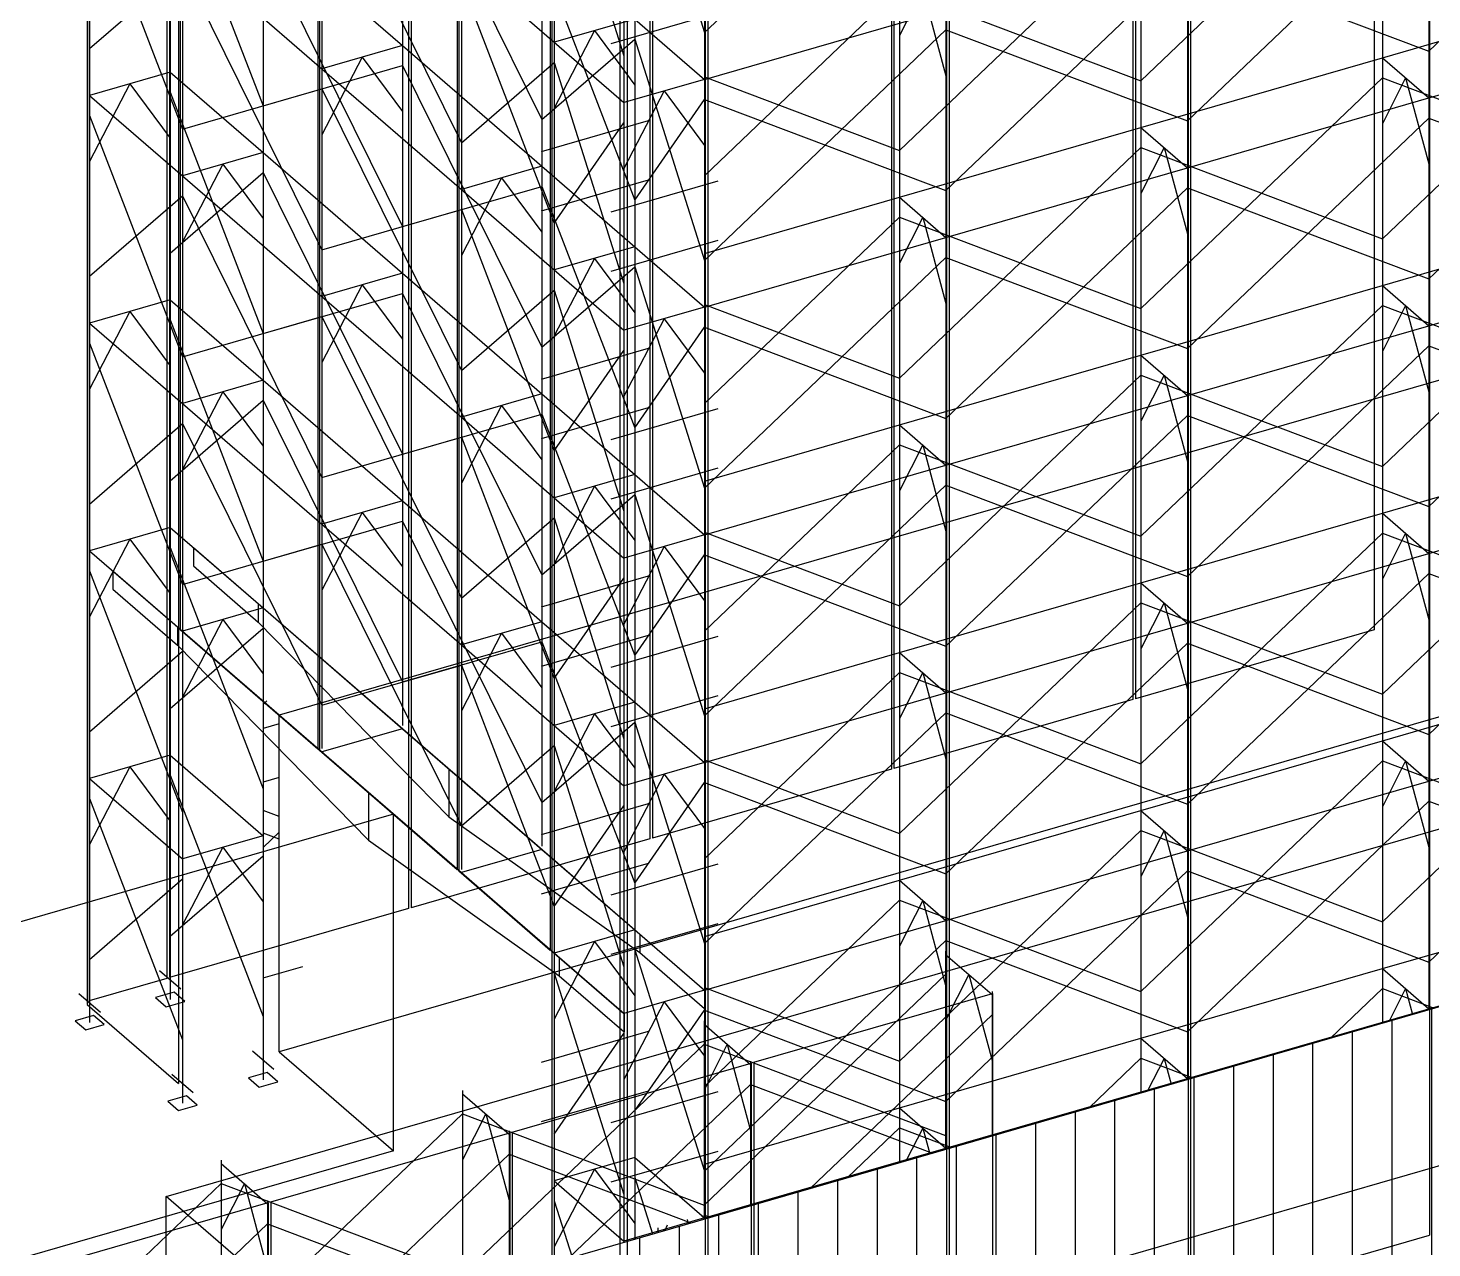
# Model space of a CAD drawing. Units: millimetres at full size, sheet at 1:250. Extents: x -35388 to 36956, y -20582 to 22579.
# Drawn here: x -6650 to 2559, y -12492 to -4489 of the extents above; entities that cross this region are included whole.
import ezdxf

# ---------------------------------------------------------------- set-up
doc = ezdxf.new("R2010")
doc.units = ezdxf.units.MM
doc.header["$LTSCALE"] = 250
for name, color, linetype in [('0-1_GAIKEI', 4, 'Continuous'), ('0-2_KABETUNAGI', 2, 'Continuous'), ('0-3_NET', 3, 'Continuous'), ('0-5_TATEWAKU', 7, 'Continuous'), ('0-6_BRES', 4, 'Continuous'), ('0-7_NUNOITA', 1, 'Continuous'), ('0-A_ENDSTOPPER', 6, 'Continuous'), ('0-B_JKBASE', 6, 'Continuous'), ('0-C_HARIWAKU', 6, 'Continuous'), ('0-D_KARIKAKOI', 3, 'Continuous')]:
    doc.layers.add(name, color=color, linetype=linetype)

msp = doc.modelspace()

# ---------------------------------------------------------------- linework, layer by layer
at = {"layer": '0-1_GAIKEI'}
for p, q in [((29984.3, 1103.4), (-5003.1, -8996.6)), ((-5744, -12154.9), (32534.3, -1104.9)), ((29984.3, -1104.9), (-5003.1, -11204.9)), ((-5744, -14363.3), (32534.3, -3313.3)), ((-5003.1, -11204.9), (-5003.1, -8996.6)), ((-5003.1, -8996.6), (-4253.1, -9646.1)), ((-5003.1, -11204.9), (-5003.1, -8996.6)), ((-4253.1, -9646.1), (-7544, -10596.1)), ((-4253.1, -11854.5), (-4253.1, -9646.1)), ((-4253.1, -11854.5), (-4253.1, -9646.1)), ((-5003.1, -11204.9), (-4253.1, -11854.5)), ((-4253.1, -11854.5), (-7544, -12804.5)), ((-5144, -12674.6), (-5744, -12154.9)), ((-5744, -14363.3), (-5744, -12154.9)), ((-5744, -14363.3), (-5744, -12154.9))]:
    msp.add_line(p, q, dxfattribs=at)
at = {"layer": '0-2_KABETUNAGI'}
msp.add_line((-5108.5, -10720.9), (-4848.6, -10645.9), dxfattribs=at)
at = {"layer": '0-3_NET'}
for p, q in [((2180.7, 3514), (2180.7, -8437.2)), ((596.7, 3056.7), (596.7, -8894.4)), ((614, 3061.7), (614, -8889.4)), ((-987.2, 2599.5), (-987.2, -9351.7)), ((-969.9, 2604.5), (-969.9, -9346.7)), ((-2571.2, 2142.2), (-2571.2, -9808.9)), ((-2553.9, 2147.2), (-2553.9, -9803.9)), ((-4155.2, 1685), (-4155.2, -10266.2)), ((-4137.8, 1690), (-4137.8, -10261.2)), ((-5739.1, 1227.7), (-5739.1, -10723.4)), ((-5721.8, 1232.7), (-5721.8, -10718.4)), ((-6262.9, 1056.3), (-6262.9, -10894.8)), ((-6250.1, 1080.2), (-6250.1, -10870.9)), ((-5663.4, 537.1), (-5663.4, -11414)), ((-5653.4, 528.5), (-5653.4, -8434.9)), ((-4748.9, -254.8), (-4748.9, -9218.2)), ((-4738.9, -263.5), (-4738.9, -9226.9)), ((2542.8, -457.6), (2542.8, -12408.7)), ((958.8, -914.8), (958.8, -12866)), ((976.1, -909.8), (976.1, -12861)), ((-3834.4, -1046.8), (-3834.4, -10010.2)), ((-3824.4, -1055.5), (-3824.4, -10018.8)), ((-625.2, -1372.1), (-625.2, -13323.2)), ((-607.8, -1367.1), (-607.8, -13318.2)), ((-3224.9, -1574.7), (-3224.9, -10538)), ((-3214.9, -1583.3), (-3214.9, -13534.5)), ((-2209.1, -1829.3), (-2209.1, -13780.5)), ((-2191.8, -1824.3), (-2191.8, -13775.5)), ((-2767.9, -1970.4), (-2767.9, -13921.6)), ((-2720.1, -1976.8), (-2720.1, -13928)), ((-5653.4, -8434.9), (-4748.9, -9218.2)), ((2180.7, -8437.2), (614, -8889.4)), ((596.7, -8894.4), (-969.9, -9346.7)), ((-4738.9, -9226.9), (-3834.4, -10010.2)), ((-987.2, -9351.7), (-2553.9, -9803.9)), ((-2571.2, -9808.9), (-4137.8, -10261.2)), ((-3824.4, -10018.8), (-3224.9, -10538)), ((-4155.2, -10266.2), (-5721.8, -10718.4)), ((-5739.1, -10723.4), (-6250.1, -10870.9)), ((-1889.6, -11274.4), (-323, -10822.1)), ((-323, -10822.1), (-323, -13809.9)), ((-6262.9, -10894.8), (-5663.4, -11414)), ((-3473.6, -11731.6), (-1907, -11279.4)), ((-1907, -11279.4), (-1907, -14267.2)), ((-1889.6, -11274.4), (-1889.6, -14262.2)), ((-5057.6, -12188.9), (-3490.9, -11736.6)), ((-3490.9, -11736.6), (-3490.9, -14724.4)), ((-3473.6, -11731.6), (-3473.6, -14719.4)), ((-6641.5, -12646.1), (-5074.9, -12193.9)), ((-5074.9, -12193.9), (-5074.9, -15181.7)), ((-5057.6, -12188.9), (-5057.6, -15176.7)), ((976.1, -12861), (2542.8, -12408.7))]:
    msp.add_line(p, q, dxfattribs=at)
at = {"layer": '0-5_TATEWAKU'}
for p, q in [((-4194, -3088.2), (-4194, -4582.1)), ((-3198.2, -3066.6), (-3198.2, -4560.5)), ((2233.9, -3167.9), (2233.9, -4661.8)), ((-5718, -3262.3), (-5718, -4756.2)), ((-4722.2, -3240.7), (-4722.2, -4734.6)), ((-2213, -3309.9), (-2213, -4803.8)), ((-6246.2, -3414.8), (-6246.2, -4908.7)), ((-2741.2, -3462.4), (-2741.2, -4956.3)), ((2538.9, -3432.1), (2538.9, -4926)), ((650, -3625.2), (650, -5119.1)), ((-5108.5, -3790.1), (-5108.5, -5284)), ((-5636.7, -3942.6), (-5636.7, -5436.5)), ((-3279.5, -3880.2), (-3279.5, -5374.1)), ((955, -3889.3), (955, -5383.2)), ((-3807.7, -4032.7), (-3807.7, -5526.6)), ((-934, -4082.4), (-934, -5576.3)), ((-781.5, -4236.1), (-934, -4537.1)), ((-781.5, -4236.1), (-629, -4801.2)), ((-2670, -4408), (-2670, -5901.9)), ((-629, -4346.6), (-629, -5840.5)), ((-2670, -4429.7), (-3198.2, -4582.2)), ((-2934.1, -4505.9), (-3198.2, -5015.2)), ((-2934.1, -4505.9), (-2670, -4862.7)), ((-4194, -4603.8), (-4722.2, -4756.3)), ((-4194, -4582.1), (-4194, -6076)), ((-3198.2, -4560.5), (-3198.2, -6054.4)), ((-4458.1, -4680), (-4722.2, -5189.3)), ((-4458.1, -4680), (-4194, -5036.8)), ((2233.9, -4661.8), (2233.9, -6155.7)), ((2233.9, -4683.5), (2538.9, -4947.6)), ((-5718, -4777.8), (-6246.2, -4930.3)), ((-5718, -4756.2), (-5718, -6250.1)), ((-4722.2, -4734.6), (-4722.2, -6228.5)), ((-5982.1, -4854.1), (-6246.2, -5363.3)), ((-5982.1, -4854.1), (-5718, -5210.8)), ((-2213, -4825.5), (-2741.2, -4978)), ((-2213, -4803.8), (-2213, -6297.7)), ((2386.4, -4815.5), (2233.9, -5116.5)), ((2386.4, -4815.5), (2538.9, -5380.6)), ((-6246.2, -4908.7), (-6246.2, -6402.6)), ((-2477.1, -4901.7), (-2741.2, -5411)), ((-2741.2, -4956.3), (-2741.2, -6450.2)), ((-2477.1, -4901.7), (-2213, -5258.5)), ((2538.9, -4926), (2538.9, -6419.8)), ((650, -5119.1), (650, -6613)), ((650, -5140.7), (955, -5404.9)), ((-5108.5, -5305.7), (-5636.7, -5458.2)), ((-5108.5, -5284), (-5108.5, -6777.9)), ((802.5, -5272.8), (650, -5573.7)), ((802.5, -5272.8), (955, -5837.9)), ((-5372.6, -5381.9), (-5636.7, -5891.2)), ((-5372.6, -5381.9), (-5108.5, -5738.7)), ((-3279.5, -5395.7), (-3807.7, -5548.2)), ((-3279.5, -5374.1), (-3279.5, -6868)), ((955, -5383.2), (955, -6877.1)), ((-5636.7, -5436.5), (-5636.7, -6930.4)), ((-3543.6, -5472), (-3807.7, -5981.3)), ((-3543.6, -5472), (-3279.5, -5828.8)), ((-3807.7, -5526.6), (-3807.7, -7020.5)), ((-934, -5576.3), (-934, -7070.2)), ((-934, -5598), (-629, -5862.1)), ((-781.5, -5730), (-934, -6031)), ((-781.5, -5730), (-629, -6295.1)), ((-629, -5840.5), (-629, -7334.3)), ((-2670, -5923.6), (-3198.2, -6076.1)), ((-2670, -5901.9), (-2670, -7395.8)), ((-4194, -6076), (-4194, -7569.9)), ((-2934.1, -5999.8), (-3198.2, -6509.1)), ((-3198.2, -6054.4), (-3198.2, -7548.3)), ((-2934.1, -5999.8), (-2670, -6356.6)), ((-4194, -6097.7), (-4722.2, -6250.2)), ((2233.9, -6155.7), (2233.9, -7649.6)), ((-5718, -6250.1), (-5718, -7744)), ((-4458.1, -6173.9), (-4722.2, -6683.2)), ((-4722.2, -6228.5), (-4722.2, -7722.4)), ((-4458.1, -6173.9), (-4194, -6530.7)), ((2233.9, -6177.4), (2538.9, -6441.5)), ((-5718, -6271.7), (-6246.2, -6424.2)), ((-5982.1, -6348), (-6246.2, -6857.2)), ((-5982.1, -6348), (-5718, -6704.7)), ((-2213, -6319.4), (-2741.2, -6471.9)), ((-2213, -6297.7), (-2213, -7791.6)), ((2386.4, -6309.4), (2233.9, -6610.4)), ((2386.4, -6309.4), (2538.9, -6874.5)), ((-6246.2, -6402.6), (-6246.2, -7896.5)), ((-2477.1, -6395.6), (-2741.2, -6904.9)), ((-2477.1, -6395.6), (-2213, -6752.4)), ((2538.9, -6419.8), (2538.9, -7913.7)), ((-2741.2, -6450.2), (-2741.2, -7944.1)), ((650, -6613), (650, -8106.9)), ((650, -6634.6), (955, -6898.7)), ((-5108.5, -6799.6), (-5636.7, -6952.1)), ((-5108.5, -6777.9), (-5108.5, -8271.8)), ((802.5, -6766.7), (650, -7067.6)), ((802.5, -6766.7), (955, -7331.8)), ((-5372.6, -6875.8), (-5636.7, -7385.1)), ((-5372.6, -6875.8), (-5108.5, -7232.6)), ((-3279.5, -6889.6), (-3807.7, -7042.1)), ((-3279.5, -6868), (-3279.5, -8361.9)), ((955, -6877.1), (955, -8371)), ((-5636.7, -6930.4), (-5636.7, -8424.3)), ((-3543.6, -6965.9), (-3807.7, -7475.1)), ((-3543.6, -6965.9), (-3279.5, -7322.6)), ((-3807.7, -7020.5), (-3807.7, -8514.4)), ((-934, -7070.2), (-934, -8564.1)), ((-934, -7091.9), (-629, -7356)), ((-781.5, -7223.9), (-934, -7524.9)), ((-781.5, -7223.9), (-629, -7789)), ((-629, -7334.3), (-629, -8828.2)), ((-2670, -7417.5), (-3198.2, -7570)), ((-2670, -7395.8), (-2670, -8889.7)), ((-2934.1, -7493.7), (-3198.2, -8003)), ((-3198.2, -7548.3), (-3198.2, -9042.2)), ((-2934.1, -7493.7), (-2670, -7850.5)), ((-4194, -7591.5), (-4722.2, -7744)), ((-4194, -7569.9), (-4194, -9063.8)), ((-4458.1, -7667.8), (-4722.2, -8177.1)), ((-4722.2, -7722.4), (-4722.2, -9216.3)), ((-4458.1, -7667.8), (-4194, -8024.6)), ((2233.9, -7649.6), (2233.9, -9143.5)), ((2233.9, -7671.3), (2538.9, -7935.4)), ((-5718, -7765.6), (-6246.2, -7918.1)), ((-5718, -7744), (-5718, -9237.9)), ((-2213, -7813.2), (-2741.2, -7965.7)), ((-2213, -7791.6), (-2213, -9285.5)), ((2386.4, -7803.3), (2233.9, -8104.3)), ((2386.4, -7803.3), (2538.9, -8368.4)), ((-5982.1, -7841.9), (-6246.2, -8351.1)), ((-6246.2, -7896.5), (-6246.2, -9390.4)), ((-5982.1, -7841.9), (-5718, -8198.6)), ((-2477.1, -7889.5), (-2741.2, -8398.8)), ((-2477.1, -7889.5), (-2213, -8246.3)), ((2538.9, -7913.7), (2538.9, -9407.6)), ((-2741.2, -7944.1), (-2741.2, -9438)), ((650, -8106.9), (650, -9600.7)), ((650, -8128.5), (955, -8392.6)), ((-5108.5, -8271.8), (-5108.5, -9765.7)), ((802.5, -8260.6), (650, -8561.5)), ((802.5, -8260.6), (955, -8825.7)), ((-5108.5, -8293.5), (-5636.7, -8446)), ((-5372.6, -8369.7), (-5636.7, -8879)), ((-5372.6, -8369.7), (-5108.5, -8726.5)), ((-3279.5, -8361.9), (-3279.5, -9855.8)), ((955, -8371), (955, -9864.9)), ((-5636.7, -8424.3), (-5636.7, -9918.2)), ((-3279.5, -8383.5), (-3807.7, -8536)), ((-3543.6, -8459.8), (-3807.7, -8969)), ((-3543.6, -8459.8), (-3279.5, -8816.5)), ((-3807.7, -8514.4), (-3807.7, -10008.3)), ((-934, -8564.1), (-934, -10058)), ((-934, -8585.8), (-629, -8849.9)), ((-781.5, -8717.8), (-934, -9018.8)), ((-781.5, -8717.8), (-629, -9282.9)), ((-629, -8828.2), (-629, -10322.1)), ((-2670, -8911.4), (-3198.2, -9063.9)), ((-2670, -8889.7), (-2670, -10383.6)), ((-2934.1, -8987.6), (-3198.2, -9496.9)), ((-2934.1, -8987.6), (-2670, -9344.4)), ((-3198.2, -9042.2), (-3198.2, -10536.1)), ((2233.9, -9143.5), (2233.9, -10637.4)), ((2233.9, -9165.1), (2538.9, -9429.3)), ((-5718, -9259.5), (-6246.2, -9412)), ((-5718, -9237.9), (-5718, -10731.8)), ((-2213, -9285.5), (-2213, -10779.4)), ((2386.4, -9297.2), (2233.9, -9598.2)), ((2386.4, -9297.2), (2538.9, -9862.3)), ((-5982.1, -9335.8), (-6246.2, -9845)), ((-6246.2, -9390.4), (-6246.2, -10884.3)), ((-5982.1, -9335.8), (-5718, -9692.5)), ((-2213, -9307.1), (-2741.2, -9459.6)), ((-2477.1, -9383.4), (-2741.2, -9892.7)), ((-2477.1, -9383.4), (-2213, -9740.2)), ((-2741.2, -9438), (-2741.2, -10931.9)), ((2538.9, -9407.6), (2538.9, -10901.5)), ((650, -9600.7), (650, -11094.6)), ((650, -9622.4), (955, -9886.5)), ((802.5, -9754.5), (650, -10055.4)), ((802.5, -9754.5), (955, -10319.5)), ((-5108.5, -9787.4), (-5636.7, -9939.9)), ((-5108.5, -9765.7), (-5108.5, -11259.6)), ((-5372.6, -9863.6), (-5636.7, -10372.9)), ((-5636.7, -9918.2), (-5636.7, -11412.1)), ((-5372.6, -9863.6), (-5108.5, -10220.4)), ((955, -9864.9), (955, -11358.8)), ((-934, -10058), (-934, -11551.9)), ((-934, -10079.6), (-629, -10343.8)), ((-781.5, -10211.7), (-934, -10512.7)), ((-781.5, -10211.7), (-629, -10776.8)), ((-2670, -10405.3), (-3198.2, -10557.8)), ((-2670, -10383.6), (-2670, -11877.5)), ((-629, -10322.1), (-629, -11816)), ((-2934.1, -10481.5), (-3198.2, -10990.8)), ((-2934.1, -10481.5), (-2670, -10838.3)), ((-3198.2, -10536.1), (-3198.2, -12030)), ((-631.8, -10544.7), (-631.8, -11845.1)), ((-631.8, -10566.3), (-326.8, -10830.4)), ((2233.9, -10637.4), (2233.9, -11017.2)), ((2233.9, -10659), (2538.9, -10923.2)), ((-479.3, -10698.4), (-631.8, -10999.3)), ((-479.3, -10698.4), (-326.8, -11263.5)), ((-2213, -10801), (-2741.2, -10953.5)), ((-2213, -10779.4), (-2213, -12273.3)), ((-2213, -10801), (-2210.5, -10801)), ((-326.8, -10808.8), (-326.8, -11756.9)), ((2386.4, -10791.1), (2278.3, -11004.4)), ((2386.4, -10791.1), (2432, -10960)), ((-2477.1, -10877.3), (-2741.2, -11386.5)), ((-2741.2, -10931.9), (-2741.2, -12425.8)), ((-2477.1, -10877.3), (-2213, -11234)), ((2538.9, -10901.5), (2538.9, -10929.1)), ((-2215.8, -11001.9), (-2215.8, -12302.6)), ((-2215.8, -11023.6), (-1910.8, -11287.7)), ((650, -11094.6), (650, -11474.8)), ((650, -11116.3), (955, -11380.4)), ((-2063.3, -11155.6), (-2215.8, -11456.6)), ((-2213, -11234), (-2210.5, -11234)), ((-2063.3, -11155.6), (-1910.8, -11720.7)), ((-1910.8, -11266), (-1910.8, -12214.5)), ((802.5, -11248.4), (694.2, -11462)), ((802.5, -11248.4), (848.1, -11417.5)), ((955, -11358.8), (955, -11386.7)), ((-3799.8, -11459.2), (-3799.8, -12760.2)), ((-3799.8, -11480.8), (-3494.8, -11744.9)), ((-934, -11551.9), (-934, -11932.3)), ((-934, -11573.5), (-629, -11837.7)), ((-3647.3, -11612.9), (-3799.8, -11913.8)), ((-3647.3, -11612.9), (-3494.8, -12178)), ((-3494.8, -11723.3), (-3494.8, -12672.1)), ((-781.5, -11705.6), (-889.9, -11919.6)), ((-781.5, -11705.6), (-735.8, -11875.1)), ((-2670, -11877.5), (-2670, -12433.8)), ((-629, -11816), (-629, -11844.2)), ((-5383.7, -11916.4), (-5383.7, -13217.7)), ((-5383.7, -11938.1), (-5078.7, -12202.2)), ((-2670, -11899.2), (-3198.2, -12051.7)), ((-2934.1, -11975.4), (-3198.2, -12484.7)), ((-3198.2, -12030), (-3198.2, -12586.4)), ((-2934.1, -11975.4), (-2670, -12332.2)), ((-5231.2, -12070.1), (-5383.7, -12371.1)), ((-5231.2, -12070.1), (-5078.7, -12635.2)), ((-5078.7, -12180.5), (-5078.7, -13129.6)), ((-2213, -12294.9), (-2741.2, -12447.4)), ((-2326.8, -12306.1), (-2319.6, -12332.6)), ((-2231.7, -12278.7), (-2213, -12294.9)), ((-2213, -12273.3), (-2213, -12301.8)), ((-2213, -12273.3), (-2213, -12301.8)), ((-2741.2, -12425.8), (-2741.2, -12454.4)), ((-2518, -12361.3), (-2518, -12389.9)), ((-2477.1, -12371.2), (-2481.3, -12379.3)), ((-2477.1, -12371.2), (-2472.9, -12376.9)), ((-2457.1, -12343.8), (-2474.1, -12377.2))]:
    msp.add_line(p, q, dxfattribs=at)
at = {"layer": '0-6_BRES'}
for p, q in [((-2213, -4518.9), (-629, -3006)), ((-2670, -3067.4), (-2213, -4518.9)), ((2538.9, -4641), (4122.9, -3128.1)), ((-3198.2, -3219.9), (-2741.2, -4671.4)), ((-4194, -3241.5), (-3279.5, -5089.2)), ((-4722.2, -3394), (-3807.7, -5241.7)), ((650, -4834.1), (2233.9, -3321.2)), ((-5718, -3415.6), (-5108.5, -4999.1)), ((-6246.2, -3568.1), (-5636.7, -5151.6)), ((955, -5098.3), (2538.9, -3585.3)), ((-934, -5291.4), (650, -3778.5)), ((-5108.5, -3943.4), (-4194, -5791.1)), ((-3279.5, -4033.5), (-2670, -5617)), ((-629, -5555.5), (955, -4042.6)), ((955, -4042.6), (2538.9, -4641)), ((-6246.2, -4623.8), (-5636.7, -4095.9)), ((-5636.7, -4095.9), (-4722.2, -5943.6)), ((-3807.7, -4186), (-3198.2, -5769.5)), ((-2213, -5457.3), (-934, -4235.7)), ((-934, -4235.7), (650, -4834.1)), ((2233.9, -5870.8), (3817.9, -4357.9)), ((-2213, -6012.8), (-629, -4499.8)), ((-629, -4499.8), (955, -5098.3)), ((-3279.5, -5089.2), (-2670, -4561.3)), ((-2670, -4561.3), (-2213, -6012.8)), ((2538.9, -6134.9), (4122.9, -4622)), ((-5108.5, -4999.1), (-4194, -4735.4)), ((-4194, -4735.4), (-3279.5, -6583.1)), ((-3807.7, -5241.7), (-3198.2, -4713.8)), ((-3198.2, -4713.8), (-2741.2, -6165.3)), ((-2213, -4808.2), (-934, -5291.4)), ((650, -6328), (2233.9, -4815.1)), ((2233.9, -4815.1), (3817.9, -5413.5)), ((-5718, -4909.5), (-5108.5, -6493)), ((-5636.7, -5151.6), (-4722.2, -4887.9)), ((-4722.2, -4887.9), (-3807.7, -6735.6)), ((-2670, -5617), (-2213, -4957.1)), ((-2213, -4957.1), (-629, -5555.5)), ((-6246.2, -5062), (-5636.7, -6645.5)), ((-3198.2, -5769.5), (-2741.2, -5109.6)), ((955, -6592.2), (2538.9, -5079.2)), ((2538.9, -5079.2), (4122.9, -5677.7)), ((-934, -6785.3), (650, -5272.4)), ((650, -5272.4), (2233.9, -5870.8)), ((-5718, -5965.1), (-5108.5, -5437.3)), ((-5108.5, -5437.3), (-4194, -7285)), ((-6246.2, -6117.6), (-5636.7, -5589.8)), ((-5636.7, -5589.8), (-4722.2, -7437.5)), ((-4194, -5791.1), (-3279.5, -5527.4)), ((-3279.5, -5527.4), (-2670, -7110.9)), ((-629, -7049.4), (955, -5536.5)), ((955, -5536.5), (2538.9, -6134.9)), ((-4722.2, -5943.6), (-3807.7, -5679.9)), ((-3807.7, -5679.9), (-3198.2, -7263.4)), ((-2213, -6951.2), (-934, -5729.6)), ((-934, -5729.6), (650, -6328)), ((2233.9, -7364.7), (3817.9, -5851.7)), ((-3279.5, -6583.1), (-2670, -6055.2)), ((-2670, -6055.2), (-2213, -7506.7)), ((-2213, -7506.7), (-629, -5993.7)), ((-629, -5993.7), (955, -6592.2)), ((2538.9, -7628.8), (4122.9, -6115.9)), ((-5108.5, -6493), (-4194, -6229.3)), ((-4194, -6229.3), (-3279.5, -8077)), ((-3807.7, -6735.6), (-3198.2, -6207.7)), ((-3198.2, -6207.7), (-2741.2, -7659.2)), ((-2213, -6302.1), (-934, -6785.3)), ((650, -7821.9), (2233.9, -6309)), ((2233.9, -6309), (3817.9, -6907.4)), ((-5718, -6403.4), (-5108.5, -7986.9)), ((-5636.7, -6645.5), (-4722.2, -6381.8)), ((-4722.2, -6381.8), (-3807.7, -8229.5)), ((-2670, -7110.9), (-2213, -6451)), ((-2213, -6451), (-629, -7049.4)), ((-6246.2, -6555.9), (-5636.7, -8139.4)), ((-3198.2, -7263.4), (-2741.2, -6603.5)), ((955, -8086.1), (2538.9, -6573.1)), ((2538.9, -6573.1), (4122.9, -7171.6)), ((-934, -8279.2), (650, -6766.2)), ((650, -6766.2), (2233.9, -7364.7)), ((-5718, -7459), (-5108.5, -6931.2)), ((-5108.5, -6931.2), (-4194, -8778.9)), ((-6246.2, -7611.5), (-5636.7, -7083.7)), ((-5636.7, -7083.7), (-4722.2, -8931.4)), ((-4194, -7285), (-3279.5, -7021.3)), ((-3279.5, -7021.3), (-2670, -8604.8)), ((-629, -8543.3), (955, -7030.4)), ((955, -7030.4), (2538.9, -7628.8)), ((-4722.2, -7437.5), (-3807.7, -7173.8)), ((-3807.7, -7173.8), (-3198.2, -8757.3)), ((-2213, -8445.1), (-934, -7223.5)), ((-934, -7223.5), (650, -7821.9)), ((2233.9, -8858.6), (3817.9, -7345.6)), ((-3279.5, -8077), (-2670, -7549.1)), ((-2670, -7549.1), (-2213, -9000.6)), ((-2213, -9000.6), (-629, -7487.6)), ((-629, -7487.6), (955, -8086.1)), ((2538.9, -9122.7), (4122.9, -7609.8)), ((-5108.5, -7986.9), (-4194, -7723.2)), ((-4194, -7723.2), (-3279.5, -9570.8)), ((-3807.7, -8229.5), (-3198.2, -7701.6)), ((-3198.2, -7701.6), (-2741.2, -9153.1)), ((-2213, -7796), (-934, -8279.2)), ((650, -9315.8), (2233.9, -7802.9)), ((2233.9, -7802.9), (3817.9, -8401.3)), ((-5718, -7897.3), (-5108.5, -9480.8)), ((-5636.7, -8139.4), (-4722.2, -7875.7)), ((-4722.2, -7875.7), (-3807.7, -9723.3)), ((-2670, -8604.8), (-2213, -7944.9)), ((-2213, -7944.9), (-629, -8543.3)), ((-6246.2, -8049.8), (-5636.7, -9633.3)), ((-3198.2, -8757.3), (-2741.2, -8097.4)), ((955, -9580), (2538.9, -8067)), ((2538.9, -8067), (4122.9, -8665.5)), ((-934, -9773.1), (650, -8260.1)), ((650, -8260.1), (2233.9, -8858.6)), ((-5718, -8952.9), (-5108.5, -8425.1)), ((-4194, -8778.9), (-3279.5, -8515.2)), ((-3279.5, -8515.2), (-2670, -10098.7)), ((-629, -10037.2), (955, -8524.3)), ((955, -8524.3), (2538.9, -9122.7)), ((-6246.2, -9105.4), (-5636.7, -8577.6)), ((-4722.2, -8931.4), (-3807.7, -8667.7)), ((-3807.7, -8667.7), (-3198.2, -10251.2)), ((-2213, -9939), (-934, -8717.4)), ((-934, -8717.4), (650, -9315.8)), ((2233.9, -10352.5), (3817.9, -8839.5)), ((-5636.7, -8875.4), (-5634.2, -8875.4)), ((-5084.1, -8902.9), (-5108.5, -8926.2)), ((-2213, -10494.5), (-629, -8981.5)), ((-629, -8981.5), (955, -9580)), ((-3279.5, -9570.8), (-2670, -9043)), ((-2670, -9043), (-2213, -10494.5)), ((2538.9, -10616.6), (4122.9, -9103.7)), ((-3807.7, -9723.3), (-3198.2, -9195.5)), ((-3198.2, -9195.5), (-2741.2, -10647)), ((-2213, -9289.9), (-934, -9773.1)), ((650, -10809.7), (2233.9, -9296.8)), ((2233.9, -9296.8), (3817.9, -9895.2)), ((-5718, -9391.1), (-5108.5, -10974.7)), ((-5636.7, -9421.8), (-5634.2, -9421.8)), ((-2670, -10098.7), (-2213, -9438.8)), ((-2213, -9438.8), (-629, -10037.2)), ((-6246.2, -9543.6), (-5636.7, -11127.2)), ((955, -11073.9), (2538.9, -9560.9)), ((2538.9, -9560.9), (4122.9, -10159.4)), ((-5003.1, -9661.2), (-5108.5, -9621.4)), ((-3198.2, -10251.2), (-2741.2, -9591.3)), ((-934, -11267), (650, -9754)), ((650, -9754), (2233.9, -10352.5)), ((-5003.1, -9764.1), (-5108.5, -9864.7)), ((-5003.1, -9810.1), (-5108.5, -9770.3)), ((-5718, -10446.8), (-5108.5, -9919)), ((-629, -11531.1), (955, -10018.2)), ((955, -10018.2), (2538.9, -10616.6)), ((-6246.2, -10599.3), (-5636.7, -10071.5)), ((-2213, -11432.9), (-934, -10211.3)), ((-934, -10211.3), (650, -10809.7)), ((-2213, -11988.4), (-629, -10475.4)), ((-629, -10475.4), (955, -11073.9)), ((-2670, -10536.9), (-2213, -11988.4)), ((-3198.2, -10689.4), (-2741.2, -12140.9)), ((-2215.8, -12210.9), (-631.8, -10697.9)), ((-2213, -10783.8), (-934, -11267)), ((-2670, -11592.6), (-2213, -10932.7)), ((-2213, -10932.7), (-629, -11531.1)), ((-1519.8, -12101.6), (-326.8, -10962.1)), ((-3198.2, -11745.1), (-2741.2, -11085.2)), ((-3799.8, -12668.1), (-2215.8, -11155.2)), ((-2215.8, -11155.2), (-631.8, -11753.6)), ((-3104.2, -12559.2), (-1910.8, -11419.3)), ((-1910.8, -11419.3), (-718.1, -11870)), ((-5383.7, -13125.4), (-3799.8, -11612.4)), ((-3799.8, -11612.4), (-2215.8, -12210.9)), ((-4688.6, -13016.9), (-3494.8, -11876.6)), ((-3494.8, -11876.6), (-2301.6, -12327.4)), ((-2670, -12030.8), (-2553.6, -12400.2)), ((-6967.7, -13582.6), (-5383.7, -12069.7)), ((-5383.7, -12069.7), (-3799.8, -12668.1)), ((-3198.2, -12183.3), (-3081.9, -12552.8)), ((-6273.1, -13474.6), (-5078.7, -12333.8)), ((-5078.7, -12333.8), (-3885.1, -12784.8)), ((-2219.5, -12275.2), (-2176.8, -12291.3))]:
    msp.add_line(p, q, dxfattribs=at)
for points in [[(1893.9, -11115.4), (2233.9, -10790.7), (2573.7, -10919.1)], [(309.5, -11573.1), (650, -11247.9), (990.2, -11376.5)], [(-1274.9, -12030.8), (-934, -11705.2), (-593.3, -11833.9)]]:
    msp.add_lwpolyline(points, dxfattribs=at)
at = {"layer": '0-7_NUNOITA'}
for p, q in [((-5108.5, -3811.8), (-4194, -4603.8)), ((-5636.7, -3964.3), (-4722.2, -4756.3)), ((-3807.7, -4054.3), (-3198.2, -4582.2)), ((2233.9, -4683.5), (3817.9, -4226.2)), ((-2213, -4825.5), (-629, -4368.2)), ((-2670, -4429.7), (-3198.2, -4582.2)), ((-2670, -4429.7), (-3198.2, -4582.2)), ((-2670, -4429.7), (-2213, -4825.5)), ((2538.9, -4947.6), (4122.9, -4490.4)), ((-4194, -4603.8), (-4722.2, -4756.3)), ((-4194, -4603.8), (-4722.2, -4756.3)), ((-4194, -4603.8), (-3279.5, -5395.7)), ((-3198.2, -4582.2), (-2741.2, -4978)), ((650, -5140.7), (2233.9, -4683.5)), ((2233.9, -4683.5), (2538.9, -4947.6)), ((2233.9, -4683.5), (2538.9, -4947.6)), ((-5718, -4777.8), (-6246.2, -4930.3)), ((-5718, -4777.8), (-5108.5, -5305.7)), ((-4722.2, -4756.3), (-3807.7, -5548.2)), ((-2213, -4825.5), (-2741.2, -4978)), ((-6246.2, -4930.3), (-5636.7, -5458.2)), ((955, -5404.9), (2538.9, -4947.6)), ((-934, -5598), (650, -5140.7)), ((650, -5140.7), (955, -5404.9)), ((650, -5140.7), (955, -5404.9)), ((-5108.5, -5305.7), (-5636.7, -5458.2)), ((-5108.5, -5305.7), (-5636.7, -5458.2)), ((-5108.5, -5305.7), (-4194, -6097.7)), ((-3279.5, -5395.7), (-3807.7, -5548.2)), ((-3279.5, -5395.7), (-3807.7, -5548.2)), ((-3279.5, -5395.7), (-2670, -5923.6)), ((-629, -5862.1), (955, -5404.9)), ((-5636.7, -5458.2), (-4722.2, -6250.2)), ((-3807.7, -5548.2), (-3198.2, -6076.1)), ((-2213, -5967.2), (-934, -5598)), ((-934, -5598), (-629, -5862.1)), ((-934, -5598), (-629, -5862.1)), ((2233.9, -6177.4), (3817.9, -5720.1)), ((-2213, -6319.4), (-629, -5862.1)), ((-2670, -5923.6), (-3198.2, -6076.1)), ((-2670, -5923.6), (-3198.2, -6076.1)), ((-2670, -5923.6), (-2213, -6319.4)), ((2538.9, -6441.5), (4122.9, -5984.2)), ((-3198.2, -6076.1), (-2741.2, -6471.9)), ((-4194, -6097.7), (-4722.2, -6250.2)), ((-4194, -6097.7), (-4722.2, -6250.2)), ((-4194, -6097.7), (-3279.5, -6889.6)), ((-4722.2, -6250.2), (-3807.7, -7042.1)), ((650, -6634.6), (2233.9, -6177.4)), ((2233.9, -6177.4), (2538.9, -6441.5)), ((2233.9, -6177.4), (2538.9, -6441.5)), ((-5718, -6271.7), (-6246.2, -6424.2)), ((-5718, -6271.7), (-5108.5, -6799.6)), ((-2213, -6319.4), (-2741.2, -6471.9)), ((-6246.2, -6424.2), (-5636.7, -6952.1)), ((955, -6898.7), (2538.9, -6441.5)), ((-934, -7091.9), (650, -6634.6)), ((650, -6634.6), (955, -6898.7)), ((650, -6634.6), (955, -6898.7)), ((-5108.5, -6799.6), (-5636.7, -6952.1)), ((-5108.5, -6799.6), (-5636.7, -6952.1)), ((-5108.5, -6799.6), (-4194, -7591.5)), ((-3279.5, -6889.6), (-3807.7, -7042.1)), ((-3279.5, -6889.6), (-3807.7, -7042.1)), ((-3279.5, -6889.6), (-2670, -7417.5)), ((-629, -7356), (955, -6898.7)), ((-5636.7, -6952.1), (-4722.2, -7744)), ((-3807.7, -7042.1), (-3198.2, -7570)), ((-2213, -7461.1), (-934, -7091.9)), ((-934, -7091.9), (-629, -7356)), ((-934, -7091.9), (-629, -7356)), ((2233.9, -7671.3), (3817.9, -7214)), ((-2213, -7813.2), (-629, -7356)), ((-2670, -7417.5), (-3198.2, -7570)), ((-2670, -7417.5), (-3198.2, -7570)), ((-2670, -7417.5), (-2213, -7813.2)), ((2538.9, -7935.4), (4122.9, -7478.1)), ((-4194, -7591.5), (-4722.2, -7744)), ((-4194, -7591.5), (-4722.2, -7744)), ((-4194, -7591.5), (-3279.5, -8383.5)), ((-3198.2, -7570), (-2741.2, -7965.7)), ((650, -8128.5), (2233.9, -7671.3)), ((2233.9, -7671.3), (2538.9, -7935.4)), ((2233.9, -7671.3), (2538.9, -7935.4)), ((-5718, -7765.6), (-6246.2, -7918.1)), ((-5718, -7765.6), (-5108.5, -8293.5)), ((-4722.2, -7744), (-3807.7, -8536)), ((-2213, -7813.2), (-2741.2, -7965.7)), ((-6246.2, -7918.1), (-5636.7, -8446)), ((955, -8392.6), (2538.9, -7935.4)), ((-934, -8585.8), (650, -8128.5)), ((650, -8128.5), (955, -8392.6)), ((650, -8128.5), (955, -8392.6)), ((-5108.5, -8293.5), (-5636.7, -8446)), ((-5108.5, -8293.5), (-5636.7, -8446)), ((-5108.5, -8293.5), (-4194, -9085.4)), ((-5636.7, -8446), (-4722.2, -9237.9)), ((-3279.5, -8383.5), (-3807.7, -8536)), ((-3279.5, -8383.5), (-3807.7, -8536)), ((-3279.5, -8383.5), (-2670, -8911.4)), ((-629, -8849.9), (955, -8392.6)), ((-3807.7, -8536), (-3198.2, -9063.9)), ((-2213, -8955), (-934, -8585.8)), ((-934, -8585.8), (-629, -8849.9)), ((-934, -8585.8), (-629, -8849.9)), ((2233.9, -9165.1), (3817.9, -8707.9)), ((-2670, -8911.4), (-3198.2, -9063.9)), ((-2670, -8911.4), (-3198.2, -9063.9)), ((-2670, -8911.4), (-2213, -9307.1)), ((-2213, -9307.1), (-629, -8849.9)), ((2538.9, -9429.3), (4122.9, -8972)), ((-5003.1, -9053.2), (-5108.5, -9083.6)), ((-4194, -9085.4), (-4722.2, -9237.9)), ((-4194, -9085.4), (-4722.2, -9237.9)), ((-4194, -9085.4), (-3279.5, -9877.4)), ((-3198.2, -9063.9), (-2741.2, -9459.6)), ((650, -9622.4), (2233.9, -9165.1)), ((2233.9, -9165.1), (2538.9, -9429.3)), ((2233.9, -9165.1), (2538.9, -9429.3)), ((-5718, -9259.5), (-6246.2, -9412)), ((-5718, -9259.5), (-5108.5, -9787.4)), ((-5636.7, -9236.1), (-5634.2, -9236.1)), ((-4722.2, -9237.9), (-3807.7, -10029.9)), ((-2213, -9307.1), (-2741.2, -9459.6)), ((-6246.2, -9412), (-5636.7, -9939.9)), ((-5003.1, -9405.3), (-5108.5, -9435.7)), ((955, -9886.5), (2538.9, -9429.3)), ((-934, -10079.6), (650, -9622.4)), ((650, -9622.4), (955, -9886.5)), ((650, -9622.4), (955, -9886.5)), ((-5108.5, -9787.4), (-5636.7, -9939.9)), ((-3279.5, -9877.4), (-3807.7, -10029.9)), ((-3279.5, -9877.4), (-3807.7, -10029.9)), ((-3279.5, -9877.4), (-2670, -10405.3)), ((-629, -10343.8), (955, -9886.5)), ((-3807.7, -10029.9), (-3198.2, -10557.8)), ((-2213, -10448.9), (-934, -10079.6)), ((-934, -10079.6), (-629, -10343.8)), ((-934, -10079.6), (-629, -10343.8)), ((2233.9, -10659), (3817.9, -10201.8)), ((-2670, -10405.3), (-3198.2, -10557.8)), ((-2670, -10405.3), (-3198.2, -10557.8)), ((-2670, -10405.3), (-2213, -10801)), ((-2213, -10801), (-629, -10343.8)), ((2538.9, -10923.2), (4122.9, -10465.9)), ((-3198.2, -10557.8), (-2741.2, -10953.5)), ((650, -11116.3), (2233.9, -10659)), ((2233.9, -10659), (2538.9, -10923.2)), ((2233.9, -10659), (2538.9, -10923.2)), ((-2213, -10801), (-2741.2, -10953.5)), ((-2213, -10801), (-2210.5, -10801)), ((955, -11380.4), (2538.9, -10923.2)), ((-934, -11573.5), (650, -11116.3)), ((650, -11116.3), (955, -11380.4)), ((650, -11116.3), (955, -11380.4)), ((-629, -11837.7), (955, -11380.4)), ((-2213, -11942.7), (-934, -11573.5)), ((-934, -11573.5), (-629, -11837.7)), ((-934, -11573.5), (-629, -11837.7)), ((-2213, -12294.9), (-629, -11837.7)), ((-2670, -11899.2), (-3198.2, -12051.7)), ((-2670, -11899.2), (-2213, -12294.9)), ((-3198.2, -12051.7), (-2741.2, -12447.4)), ((-2213, -12294.9), (-2741.2, -12447.4)), ((-2231.7, -12278.7), (-2213, -12294.9))]:
    msp.add_line(p, q, dxfattribs=at)
at = {"layer": '0-A_ENDSTOPPER'}
for p, q in [((-2126.4, -4389.1), (-2827.8, -4591.6)), ((-2583.4, -5097.5), (-3284.8, -5300)), ((-2583.4, -5487.2), (-3284.8, -5689.7)), ((-2126.4, -5493.3), (-2827.8, -5695.8)), ((-2126.4, -5883), (-2827.8, -6085.5)), ((-2583.4, -6591.4), (-3284.8, -6793.9)), ((-2583.4, -6981.1), (-3284.8, -7183.6)), ((-2126.4, -6987.2), (-2827.8, -7189.7)), ((-2126.4, -7376.9), (-2827.8, -7579.4)), ((-2583.4, -8085.3), (-3284.8, -8287.8)), ((-2583.4, -8475), (-3284.8, -8677.5)), ((-2126.4, -8481.1), (-2827.8, -8683.6)), ((-2126.4, -8870.8), (-2827.8, -9073.3)), ((-2583.4, -9579.2), (-3284.8, -9781.7)), ((-2583.4, -9968.9), (-3284.8, -10171.4)), ((-2126.4, -9975), (-2827.8, -10177.5)), ((-2126.4, -10364.7), (-2827.8, -10567.2)), ((-2583.4, -11073.1), (-3284.8, -11275.6)), ((-2583.4, -11462.8), (-3284.8, -11665.3)), ((-2126.4, -11468.9), (-2827.8, -11671.4)), ((-2126.4, -11858.6), (-2827.8, -12061.1))]:
    msp.add_line(p, q, dxfattribs=at)
at = {"layer": '0-B_JKBASE'}
for p, q in [((-5788, -10671.1), (-5648, -10792.4)), ((-5718, -10731.8), (-5718, -10861.7)), ((-6316.2, -10823.6), (-6176.2, -10944.9)), ((-6246.2, -10884.3), (-6246.2, -11014.2)), ((-5178.5, -11199), (-5038.5, -11320.2)), ((-5108.5, -11259.6), (-5108.5, -11389.5)), ((-5706.7, -11351.5), (-5566.7, -11472.7)), ((-5636.7, -11412.1), (-5636.7, -11542))]:
    msp.add_line(p, q, dxfattribs=at)
for points in [[(-5692.3, -10813.8), (-5813.6, -10848.8), (-5743.6, -10909.5), (-5622.3, -10874.5)], [(-6220.6, -10966.3), (-6341.9, -11001.3), (-6271.9, -11062), (-6150.6, -11027)], [(-5082.8, -11341.7), (-5204.1, -11376.7), (-5134.1, -11437.3), (-5012.8, -11402.3)], [(-5611.1, -11494.2), (-5732.4, -11529.2), (-5662.4, -11589.8), (-5541.1, -11554.8)]]:
    msp.add_lwpolyline(points, close=True, dxfattribs=at)
at = {"layer": '0-C_HARIWAKU'}
for p, q in [((-5565.7, -7897.5), (-2212.7, -10801.3)), ((-5565.7, -7897.5), (-5565.7, -8017.8)), ((-5565.7, -7897.5), (-2212.7, -10801.3)), ((-5565.7, -7897.5), (-5565.7, -8017.8)), ((-6094, -8050), (-2741, -10953.8)), ((-6094, -8050), (-6094, -8170.3)), ((-6094, -8050), (-2741, -10953.8)), ((-6094, -8050), (-6094, -8170.3)), ((-5140.7, -8265.5), (-5140.7, -8385.9)), ((-5140.7, -8265.5), (-5140.7, -8385.9)), ((-5669, -8418), (-5669, -8538.4)), ((-5669, -8418), (-5669, -8538.4)), ((-3889.2, -9349.4), (-3889.2, -9664)), ((-3889.2, -9349.4), (-3889.2, -9664)), ((-4417.5, -9501.9), (-4417.5, -9816.5)), ((-4417.5, -9501.9), (-4417.5, -9816.5)), ((-2637.7, -10433.2), (-2637.7, -10553.6)), ((-2637.7, -10433.2), (-2637.7, -10553.6)), ((-3166, -10585.7), (-3166, -10706.1)), ((-3166, -10585.7), (-3166, -10706.1)), ((-2212.7, -10801.3), (-2212.7, -10921.6)), ((-2212.7, -10801.3), (-2212.7, -10921.6)), ((-2741, -10953.8), (-2741, -11074.1)), ((-2741, -10953.8), (-2741, -11074.1))]:
    msp.add_line(p, q, dxfattribs=at)
for points in [[(-5565.7, -8017.8), (-5140.7, -8385.9), (-3889.2, -9664), (-2637.7, -10553.6), (-2212.7, -10921.6)], [(-5565.7, -8017.8), (-5140.7, -8385.9), (-3889.2, -9664), (-2637.7, -10553.6), (-2212.7, -10921.6)], [(-6094, -8170.3), (-5669, -8538.4), (-4417.5, -9816.5), (-3166, -10706.1), (-2741, -11074.1)], [(-6094, -8170.3), (-5669, -8538.4), (-4417.5, -9816.5), (-3166, -10706.1), (-2741, -11074.1)]]:
    msp.add_lwpolyline(points, dxfattribs=at)
at = {"layer": '0-D_KARIKAKOI'}
for p, q in [((-21860.2, -17977.2), (36846.6, -1018.8)), ((2557.7, -13521.8), (2557.7, -10923.7)), ((2297.9, -13596.8), (2297.9, -10998.7)), ((2038.1, -13671.9), (2038.1, -11073.8)), ((1518.6, -13821.9), (1518.6, -11223.9)), ((1778.4, -13746.9), (1778.4, -11148.8)), ((1258.8, -13897), (1258.8, -11298.9)), ((999.1, -13972), (999.1, -11373.9)), ((739.3, -14047), (739.3, -11449)), ((219.8, -14197.1), (219.8, -11599)), ((479.6, -14122.1), (479.6, -11524)), ((-40, -14272.2), (-40, -11674.1)), ((-299.7, -14347.2), (-299.7, -11749.1)), ((-559.5, -14422.2), (-559.5, -11824.2)), ((-819.3, -14497.3), (-819.3, -11899.2)), ((-1338.8, -14647.3), (-1338.8, -12049.3)), ((-1079, -14572.3), (-1079, -11974.2)), ((-1598.6, -14722.4), (-1598.6, -12124.3)), ((-1858.3, -14797.4), (-1858.3, -12199.3)), ((-2118.1, -14872.5), (-2118.1, -12274.4)), ((-2637.6, -15022.5), (-2637.6, -12424.5)), ((-2377.9, -14947.5), (-2377.9, -12349.4))]:
    msp.add_line(p, q, dxfattribs=at)

doc.saveas('drawing.dxf')
